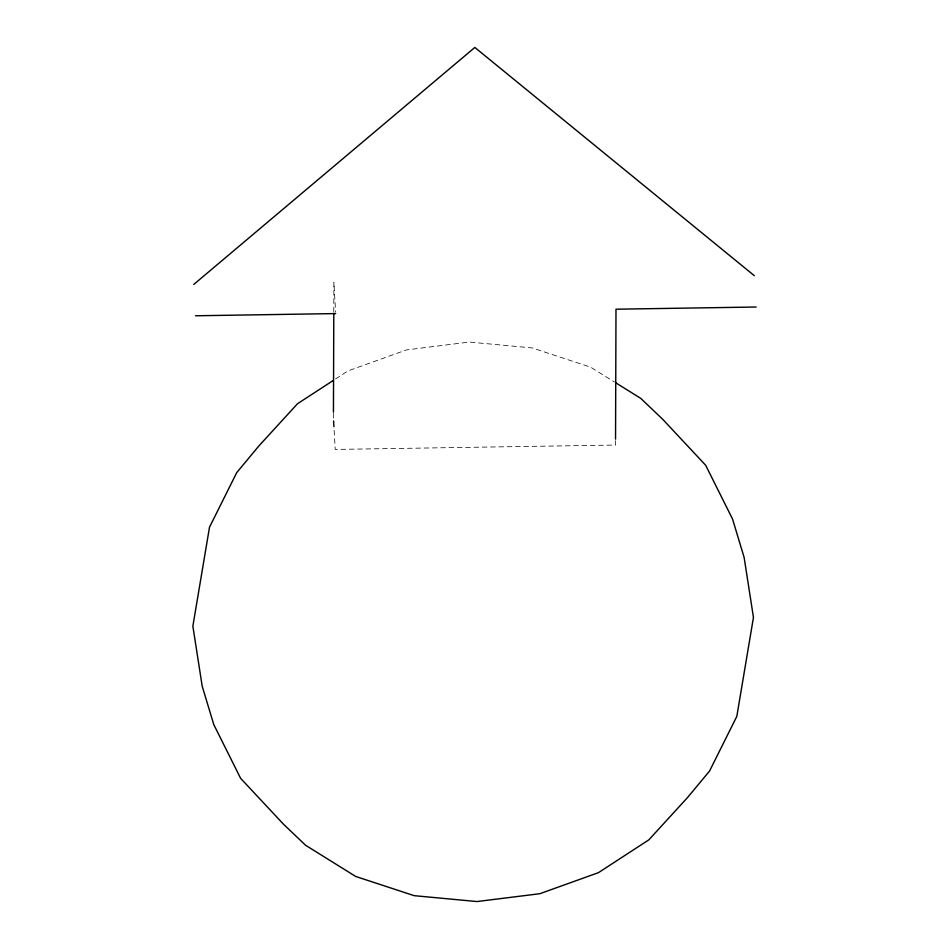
<?xml version="1.0" encoding="UTF-8"?>
<svg xmlns="http://www.w3.org/2000/svg" width="949" height="949" viewBox="0 0 949 949"><rect width="100%" height="100%" fill="white"/><g stroke="black" fill="none" stroke-linecap="round" stroke-linejoin="round"><path stroke-width="0.71" stroke-dasharray="4.75 3.56" d="M333.419 418.118L333.443 412.21M333.787 311.806L333.894 282.268L335.614 312.162M615.533 440.621L615.521 445.057L335.222 449.435L334.001 428.082M335.578 378.948L347.868 370.952L406.48 349.908L469.34 342.055L532.14 347.939L590.61 367.156L614.442 381.984"/><path stroke-width="1.42" d="M333.443 412.21L333.787 313.277M615.545 439.15L615.996 309.208L756.139 307.013M193.738 284.463L474.832 47.45L754.336 275.696M333.123 380.549L297.488 403.752L258.769 446.077L236.74 472.59L209.504 527.217L192.861 626.186L202.208 686.246L213.774 724.573L240.631 778.346L283.502 824.207L305.542 845.227L355.697 876.461L414.179 895.666L476.979 901.55L539.827 893.709L598.439 872.665L648.831 839.865L687.551 797.528L709.579 771.015L736.815 716.4L753.459 617.419L744.111 557.36L732.545 519.044L705.676 465.271L662.817 419.399L640.777 398.39L615.699 382.767M195.541 315.768L335.697 313.585M333.585 420.965L333.918 426.659"/></g></svg>
